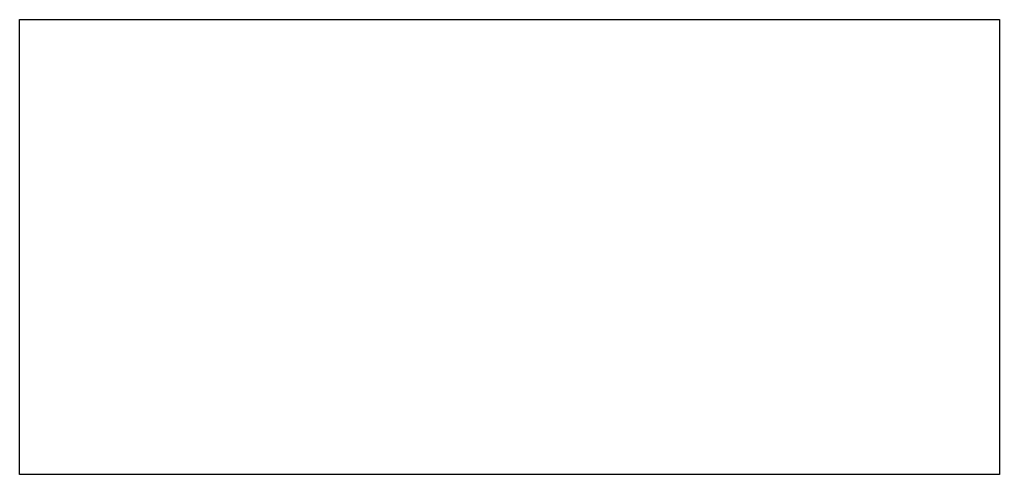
# Model space of a CAD drawing. Header units: metres. Extents: x -18.5 to -15.6, y -1.1 to 46.5.
# Drawn here: x -18.55 to -15.55, y -1.1 to 0.293 of the extents above.
import ezdxf

# ---------------------------------------------------------------- set-up
doc = ezdxf.new("R2010")
doc.units = ezdxf.units.M

msp = doc.modelspace()

# ---------------------------------------------------------------- linework, layer by layer
for p, q in [((-18.55, 0.2449), (-18.55, 0.2933)), ((-18.55, 0.2933), (-16.555, 0.2933)), ((-16.555, 0.2933), (-15.55, 0.2933)), ((-16.555, 0.2933), (-16.555, 0.2933)), ((-15.55, 0.2933), (-15.55, 0.2292)), ((-18.55, -1.1), (-18.55, 0.2449)), ((-15.55, 0.2292), (-15.55, 0.1404)), ((-15.55, 0.1404), (-15.55, -1.1)), ((-16.6466, -1.1), (-18.55, -1.1)), ((-15.55, -1.1), (-16.6466, -1.1))]:
    msp.add_line(p, q)

doc.saveas('drawing.dxf')
